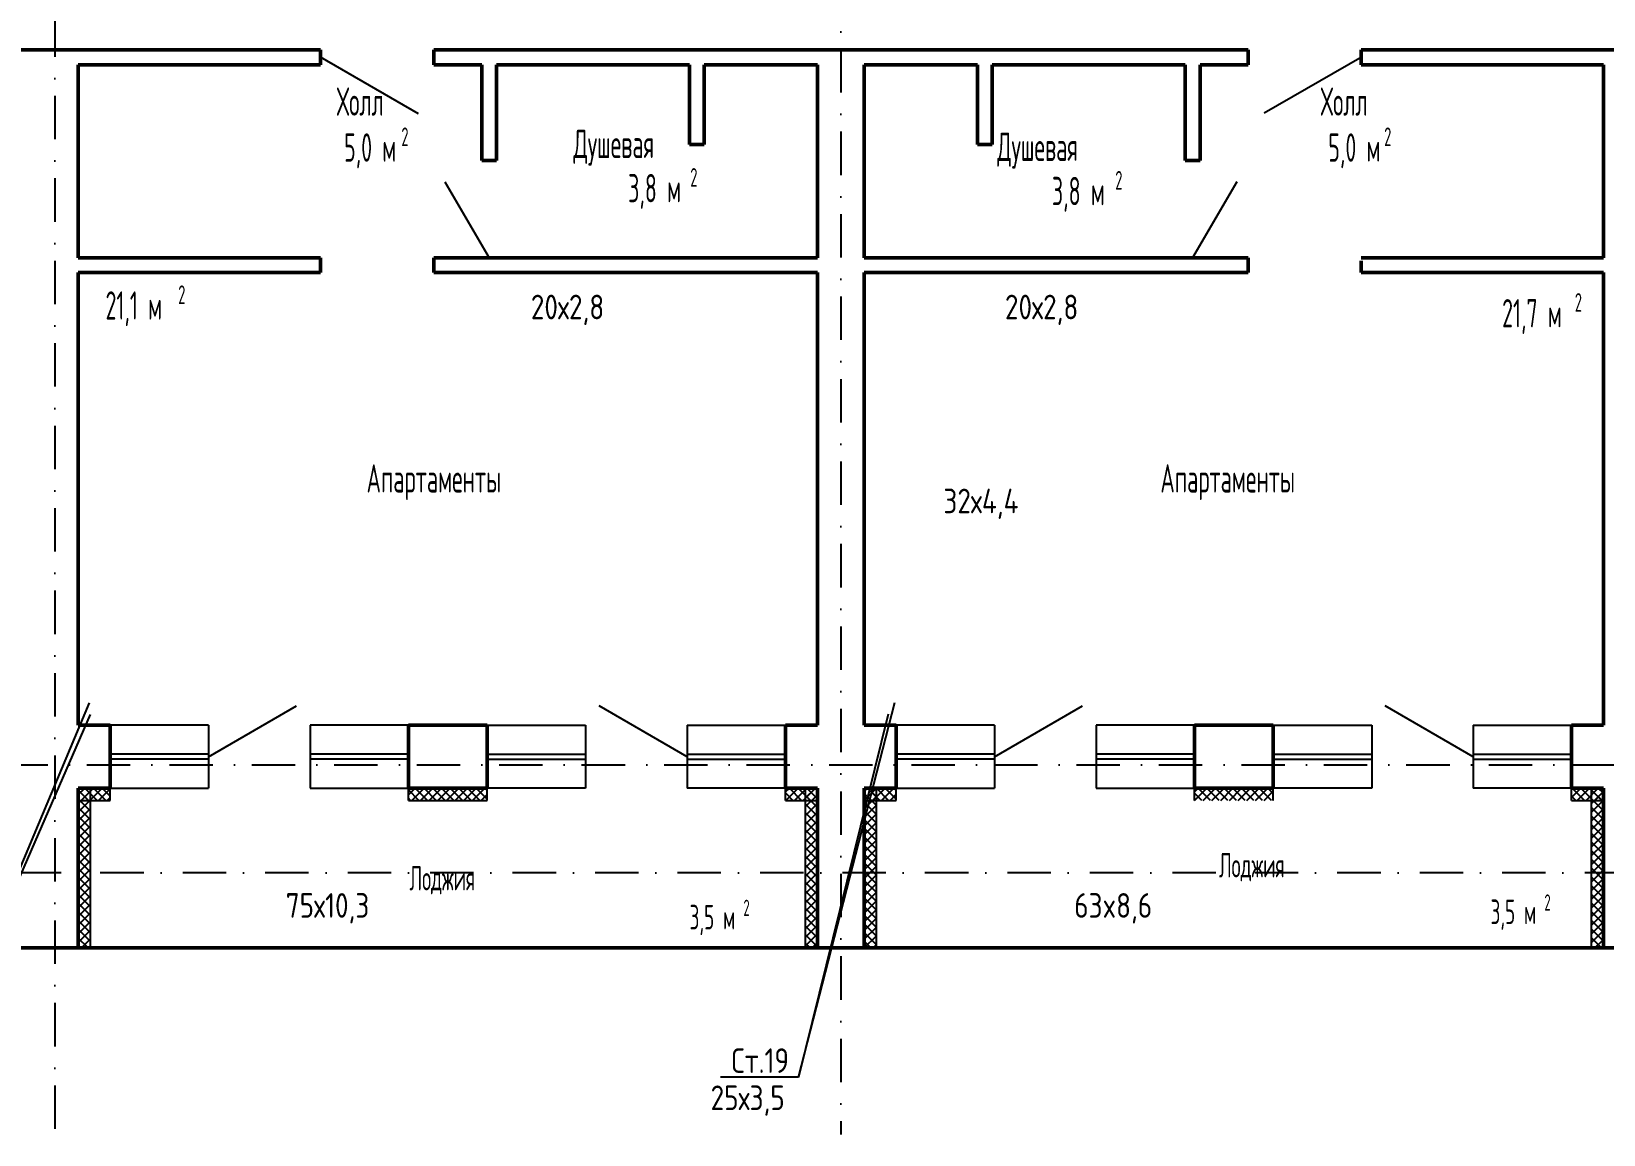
# Model space of a CAD drawing. Extents: x -1560602 to 321118, y -2308202 to -430103.
# Drawn here: x -1528909 to -1516129, y -2121202 to -2112234 of the extents above; entities that cross this region are included whole.
import ezdxf
from ezdxf.enums import TextEntityAlignment as Align

# ---------------------------------------------------------------- set-up
doc = ezdxf.new("R2010")
doc.units = 0
doc.header["$MEASUREMENT"] = 0
doc.linetypes.add('Dot & Dashed', pattern=[670.277762, 352.777767, -176.388884, 0, -141.111112])
doc.linetypes.add('Штрихпунктирная', pattern=[0.670278, 0.352778, -0.176389, 0, -0.141111])
doc.layers.get('0').update_dxf_attribs({"color": 255, "linetype": 'CONTINUOUS'})
for name, color, linetype in [('Оси', 253, 'Dot & Dashed'), ('отделка', 240, 'CONTINUOUS'), ('Текст', 7, 'CONTINUOUS'), ('Утеплитель', 6, 'CONTINUOUS')]:
    doc.layers.add(name, color=color, linetype=linetype)
doc.layers.add('стены', color=5, linetype='CONTINUOUS', lineweight=50)
doc.styles.get("Standard").update_dxf_attribs({"font": 'spds.shx', "width": 0.7, "height": 250})

msp = doc.modelspace()

# ---------------------------------------------------------------- linework, layer by layer
at = {"color": 0}
for p, q in [((-1529714.8, -2120734.2, 0), (-1528437.8, -2117691.4, 0)), ((-1522675, -2120734.2, 0), (-1521890.7, -2117689.3, 0)), ((-1528430.7, -2117786, 0), (-1529714.8, -2120734.2, 0)), ((-1521946.2, -2117783.2, 0), (-1522675, -2120734.2, 0)), ((-1522675, -2120734.2, 0), (-1523309, -2120734.2, 0))]:
    msp.add_line(p, q, dxfattribs=at)
at = {"layer": 'Оси', "color": 0, "linetype": 'Штрихпунктирная', "lineweight": -3, "ltscale": 1000}
for p, q in [((-1522329.3, -2106344.8), (-1522329.3, -2121201.6)), ((-1528719.3, -2107394.8), (-1528719.3, -2121201.6)), ((-1556614.6, -2118194.8), (-1502159.3, -2118194.8)), ((-1497159.3, -2119074.8), (-1556614.5, -2119074.8))]:
    msp.add_line(p, q, dxfattribs=at)
at = {"layer": 'отделка', "color": 0, "ltscale": 100}
for p, q in [((-1525762.6, -2112904.5), (-1526559.3, -2112444.5)), ((-1518090.7, -2112439.5), (-1518887.4, -2112899.5)), ((-1525549.7, -2113456.9), (-1525189.3, -2114074.5)), ((-1519110.5, -2113456.9), (-1519470.9, -2114074.5)), ((-1527469.3, -2118129.8), (-1526754.8, -2117717.3)), ((-1523579.3, -2118129.8), (-1524293.8, -2117717.3)), ((-1521079.3, -2118129.8), (-1520364.8, -2117717.3)), ((-1517189.3, -2118129.8), (-1517903.8, -2117717.3)), ((-1527469.3, -2117874.8), (-1528269.3, -2117874.8)), ((-1527469.3, -2117874.8), (-1527469.3, -2118384.8)), ((-1526644.3, -2117874.8), (-1526644.3, -2118384.8)), ((-1525844.3, -2117874.8), (-1526644.3, -2117874.8)), ((-1525204.3, -2117874.8), (-1524404.3, -2117874.8)), ((-1524404.3, -2117874.8), (-1524404.3, -2118384.8)), ((-1523579.3, -2117874.8), (-1523579.3, -2118384.8)), ((-1523579.3, -2117874.8), (-1522779.3, -2117874.8)), ((-1521079.3, -2117874.8), (-1521879.3, -2117874.8)), ((-1521079.3, -2117874.8), (-1521079.3, -2118384.8)), ((-1520254.3, -2117874.8), (-1520254.3, -2118384.8)), ((-1519454.3, -2117874.8), (-1520254.3, -2117874.8)), ((-1518814.3, -2117874.8), (-1518014.3, -2117874.8)), ((-1518014.3, -2117874.8), (-1518014.3, -2118384.8)), ((-1517189.3, -2117874.8), (-1517189.3, -2118384.8)), ((-1517189.3, -2117874.8), (-1516389.3, -2117874.8)), ((-1527469.3, -2118109.8), (-1528269.3, -2118109.8)), ((-1527469.3, -2118149.8), (-1528269.3, -2118149.8)), ((-1525844.3, -2118109.8), (-1526644.3, -2118109.8)), ((-1525844.3, -2118149.8), (-1526644.3, -2118149.8)), ((-1525204.3, -2118109.8), (-1524404.3, -2118109.8)), ((-1525204.3, -2118149.8), (-1524404.3, -2118149.8)), ((-1523579.3, -2118109.8), (-1522779.3, -2118109.8)), ((-1523579.3, -2118149.8), (-1522779.3, -2118149.8)), ((-1521079.3, -2118109.8), (-1521879.3, -2118109.8)), ((-1521079.3, -2118149.8), (-1521879.3, -2118149.8)), ((-1519454.3, -2118109.8), (-1520254.3, -2118109.8)), ((-1519454.3, -2118149.8), (-1520254.3, -2118149.8)), ((-1518814.3, -2118109.8), (-1518014.3, -2118109.8)), ((-1518814.3, -2118149.8), (-1518014.3, -2118149.8)), ((-1517189.3, -2118109.8), (-1516389.3, -2118109.8)), ((-1517189.3, -2118149.8), (-1516389.3, -2118149.8)), ((-1528269.3, -2118384.8), (-1527469.3, -2118384.8)), ((-1526644.3, -2118384.8), (-1525844.3, -2118384.8)), ((-1524404.3, -2118384.8), (-1525204.3, -2118384.8)), ((-1522779.3, -2118384.8), (-1523579.3, -2118384.8)), ((-1521879.3, -2118384.8), (-1521079.3, -2118384.8)), ((-1520254.3, -2118384.8), (-1519454.3, -2118384.8)), ((-1518014.3, -2118384.8), (-1518814.3, -2118384.8)), ((-1516389.3, -2118384.8), (-1517189.3, -2118384.8))]:
    msp.add_line(p, q, dxfattribs=at)
at = {"layer": 'стены', "color": 0, "linetype": 'Continuous'}
for p, q in [((-1528529.3, -2112384.5), (-1530879.3, -2112384.5)), ((-1526559.3, -2112384.5), (-1528529.3, -2112384.5)), ((-1522139.3, -2112384.5), (-1525639.3, -2112384.5)), ((-1519019.3, -2112384.5), (-1522139.3, -2112384.5)), ((-1516129.3, -2112384.5), (-1518099.3, -2112384.5)), ((-1513779.3, -2112384.5), (-1516129.3, -2112384.5)), ((-1528529.3, -2114074.5), (-1528529.3, -2112504.5)), ((-1528529.3, -2112504.5), (-1526559.3, -2112504.5)), ((-1525639.3, -2112504.5), (-1525249.3, -2112504.5)), ((-1525249.3, -2112504.5), (-1525249.3, -2113284.5)), ((-1525129.3, -2113284.5), (-1525129.3, -2112504.5)), ((-1525129.3, -2112504.5), (-1523559.3, -2112504.5)), ((-1523559.3, -2112504.5), (-1523559.3, -2113154.5)), ((-1523439.3, -2113154.5), (-1523439.3, -2112504.5)), ((-1523439.3, -2112504.5), (-1522519.3, -2112504.5)), ((-1523416.4, -2112504.5), (-1522542.4, -2112504.5)), ((-1522519.4, -2114051.5), (-1522519.4, -2112527.5)), ((-1522519.3, -2112504.5), (-1522519.3, -2114074.5)), ((-1522139.3, -2114074.5), (-1522139.3, -2112504.5)), ((-1522139.3, -2112504.5), (-1521219.3, -2112504.5)), ((-1522139.3, -2114051.5), (-1522139.3, -2112527.5)), ((-1521242.3, -2112504.5), (-1522116.3, -2112504.5)), ((-1521219.3, -2112504.5), (-1521219.3, -2113154.5)), ((-1521099.3, -2113154.5), (-1521099.3, -2112504.5)), ((-1521099.3, -2112504.5), (-1519529.3, -2112504.5)), ((-1519529.3, -2112504.5), (-1519529.3, -2113284.5)), ((-1519409.3, -2113284.5), (-1519409.3, -2112504.5)), ((-1519409.3, -2112504.5), (-1519019.3, -2112504.5)), ((-1518099.3, -2112504.5), (-1516129.3, -2112504.5)), ((-1516129.3, -2112504.5), (-1516129.3, -2114074.5)), ((-1523559.3, -2113154.5), (-1523439.3, -2113154.5)), ((-1521219.3, -2113154.5), (-1521099.3, -2113154.5)), ((-1526559.3, -2114074.5), (-1528529.3, -2114074.5)), ((-1528529.3, -2117874.8), (-1528529.3, -2114194.5)), ((-1528529.3, -2114194.5), (-1526559.3, -2114194.5)), ((-1526559.3, -2114099.5), (-1526559.3, -2114074.5)), ((-1526559.3, -2114099.5), (-1526559.3, -2114194.5)), ((-1525129.3, -2114074.5), (-1525639.3, -2114074.5)), ((-1525639.3, -2114074.5), (-1525639.3, -2114194.5)), ((-1525639.3, -2114074.5), (-1525639.3, -2114074.5)), ((-1525639.3, -2114194.5), (-1522519.3, -2114194.5)), ((-1522519.3, -2114074.5), (-1525129.3, -2114074.5)), ((-1522519.3, -2114194.5), (-1522519.3, -2117874.8)), ((-1519529.3, -2114074.5), (-1522139.3, -2114074.5)), ((-1522139.3, -2117874.8), (-1522139.3, -2114194.5)), ((-1522139.3, -2114194.5), (-1519019.3, -2114194.5)), ((-1519019.3, -2114074.5), (-1519529.3, -2114074.5)), ((-1519019.3, -2114099.5), (-1519019.3, -2114074.5)), ((-1519019.3, -2114099.5), (-1519019.3, -2114194.5)), ((-1516129.3, -2114074.5), (-1518099.3, -2114074.5)), ((-1518099.3, -2114099.5), (-1518099.3, -2114194.5)), ((-1518099.3, -2114194.5), (-1516129.3, -2114194.5)), ((-1516129.3, -2114194.5), (-1516129.3, -2117874.8)), ((-1528269.3, -2117874.8), (-1528529.3, -2117874.8)), ((-1528269.3, -2118314.8), (-1528269.3, -2117874.8)), ((-1525844.3, -2118314.8), (-1525844.3, -2117874.8)), ((-1525204.3, -2117874.8), (-1525844.3, -2117874.8)), ((-1525204.3, -2118314.8), (-1525204.3, -2117874.8)), ((-1522779.3, -2118314.8), (-1522779.3, -2117874.8)), ((-1522519.3, -2117874.8), (-1522779.3, -2117874.8)), ((-1521879.3, -2117874.8), (-1522139.3, -2117874.8)), ((-1521879.3, -2118314.8), (-1521879.3, -2117874.8)), ((-1519454.3, -2118314.8), (-1519454.3, -2117874.8)), ((-1518814.3, -2117874.8), (-1519454.3, -2117874.8)), ((-1518814.3, -2118314.8), (-1518814.3, -2117874.8)), ((-1516389.3, -2118314.8), (-1516389.3, -2117874.8)), ((-1516129.3, -2117874.8), (-1516389.3, -2117874.8)), ((-1528529.3, -2118384.8), (-1528529.3, -2119684.8)), ((-1528529.3, -2118384.8), (-1528269.3, -2118384.8)), ((-1528269.3, -2118384.8), (-1528269.3, -2118314.8)), ((-1528269.3, -2118384.8), (-1528269.3, -2118314.8)), ((-1525844.3, -2118384.8), (-1525844.3, -2118314.8)), ((-1525844.3, -2118384.8), (-1525844.3, -2118314.8)), ((-1525844.3, -2118384.8), (-1525204.3, -2118384.8)), ((-1525204.3, -2118384.8), (-1525204.3, -2118314.8)), ((-1525204.3, -2118384.8), (-1525204.3, -2118314.8)), ((-1522779.3, -2118384.8), (-1522779.3, -2118314.8)), ((-1522779.3, -2118384.8), (-1522779.3, -2118314.8)), ((-1522779.3, -2118384.8), (-1522519.3, -2118384.8)), ((-1522519.3, -2118384.8), (-1522519.3, -2119684.8)), ((-1522519.3, -2118384.8), (-1522519.3, -2118384.8)), ((-1522139.3, -2118384.8), (-1522139.3, -2119684.8)), ((-1522139.3, -2118384.8), (-1521879.3, -2118384.8)), ((-1522139.3, -2118384.8), (-1522139.3, -2118384.8)), ((-1521879.3, -2118384.8), (-1521879.3, -2118314.8)), ((-1521879.3, -2118384.8), (-1521879.3, -2118314.8)), ((-1519454.3, -2118384.8), (-1519454.3, -2118314.8)), ((-1519454.3, -2118384.8), (-1519454.3, -2118314.8)), ((-1519454.3, -2118384.8), (-1518814.3, -2118384.8)), ((-1518814.3, -2118384.8), (-1518814.3, -2118314.8)), ((-1518814.3, -2118384.8), (-1518814.3, -2118314.8)), ((-1516389.3, -2118384.8), (-1516389.3, -2118314.8)), ((-1516389.3, -2118384.8), (-1516389.3, -2118314.8)), ((-1516389.3, -2118384.8), (-1516129.3, -2118384.8)), ((-1516129.3, -2118384.8), (-1516129.3, -2119684.8)), ((-1516129.3, -2118384.8), (-1516129.3, -2118384.8)), ((-1529009.3, -2119684.8), (-1528429.3, -2119684.8)), ((-1522619.3, -2119684.8), (-1528429.3, -2119684.8)), ((-1522619.3, -2119684.8), (-1522039.3, -2119684.8)), ((-1516229.3, -2119684.8), (-1522039.3, -2119684.8)), ((-1516229.3, -2119684.8), (-1515649.3, -2119684.8))]:
    msp.add_line(p, q, dxfattribs=at)
at = {"layer": 'стены', "color": 0, "ltscale": 100}
for p, q in [((-1526559.3, -2112384.5), (-1526559.3, -2112504.5)), ((-1525639.3, -2112384.5), (-1525639.3, -2112504.5)), ((-1519019.3, -2112384.5), (-1519019.3, -2112504.5)), ((-1518099.3, -2112384.5), (-1518099.3, -2112504.5)), ((-1525249.3, -2113284.5), (-1525129.3, -2113284.5)), ((-1519529.3, -2113284.1), (-1519409.3, -2113284.1)), ((-1525249.3, -2114074.5), (-1525129.3, -2114074.5)), ((-1519529.3, -2114074.1), (-1519409.3, -2114074.1))]:
    msp.add_line(p, q, dxfattribs=at)
at = {"layer": 'Утеплитель', "color": 0, "linetype": 'Continuous'}
for p, q in [((-1528529.3, -2118438.4), (-1528475.7, -2118384.8)), ((-1528529.3, -2118438.4), (-1528475.7, -2118384.8)), ((-1528446.4, -2118484.8), (-1528529.3, -2118401.9)), ((-1528429.3, -2118501.9), (-1528529.3, -2118401.9)), ((-1528529.3, -2118509.1), (-1528429.3, -2118409.1)), ((-1528505, -2118484.8), (-1528405, -2118384.8)), ((-1528375.7, -2118484.8), (-1528475.7, -2118384.8)), ((-1528429.3, -2118431.2), (-1528475.7, -2118384.8)), ((-1528434.3, -2118484.8), (-1528334.3, -2118384.8)), ((-1528429.3, -2119684.8), (-1528429.3, -2118384.8)), ((-1528305, -2118484.8), (-1528405, -2118384.8)), ((-1528363.6, -2118484.8), (-1528269.3, -2118390.5)), ((-1528269.3, -2118449.8), (-1528334.3, -2118384.8)), ((-1528269.3, -2118484.8), (-1528269.3, -2118384.8)), ((-1525844.3, -2118484.8), (-1525844.3, -2118384.8)), ((-1525844.3, -2118440.4), (-1525788.7, -2118384.8)), ((-1525759.4, -2118484.8), (-1525844.3, -2118399.9)), ((-1525818, -2118484.8), (-1525718, -2118384.8)), ((-1525688.7, -2118484.8), (-1525788.7, -2118384.8)), ((-1525747.3, -2118484.8), (-1525647.3, -2118384.8)), ((-1525618, -2118484.8), (-1525718, -2118384.8)), ((-1525676.6, -2118484.8), (-1525576.6, -2118384.8)), ((-1525547.3, -2118484.8), (-1525647.3, -2118384.8)), ((-1525605.9, -2118484.8), (-1525505.9, -2118384.8)), ((-1525476.6, -2118484.8), (-1525576.6, -2118384.8)), ((-1525535.1, -2118484.8), (-1525435.1, -2118384.8)), ((-1525405.9, -2118484.8), (-1525505.9, -2118384.8)), ((-1525464.4, -2118484.8), (-1525364.4, -2118384.8)), ((-1525335.1, -2118484.8), (-1525435.1, -2118384.8)), ((-1525393.7, -2118484.8), (-1525293.7, -2118384.8)), ((-1525264.4, -2118484.8), (-1525364.4, -2118384.8)), ((-1525323, -2118484.8), (-1525223, -2118384.8)), ((-1525204.3, -2118474.2), (-1525293.7, -2118384.8)), ((-1525204.3, -2118403.5), (-1525223, -2118384.8)), ((-1525204.3, -2118484.8), (-1525204.3, -2118384.8)), ((-1522779.3, -2118484.8), (-1522779.3, -2118384.8)), ((-1522779.3, -2118416), (-1522748.1, -2118384.8)), ((-1522777.4, -2118484.8), (-1522677.4, -2118384.8)), ((-1522648.1, -2118484.8), (-1522748.1, -2118384.8)), ((-1522706.7, -2118484.8), (-1522606.7, -2118384.8)), ((-1522577.4, -2118484.8), (-1522677.4, -2118384.8)), ((-1522636, -2118484.8), (-1522536, -2118384.8)), ((-1522619.3, -2118384.8), (-1522619.3, -2119684.8)), ((-1522619.3, -2118397.4), (-1522606.7, -2118384.8)), ((-1522619.3, -2118468.1), (-1522536, -2118384.8)), ((-1522519.3, -2118472.2), (-1522606.7, -2118384.8)), ((-1522519.3, -2118472.2), (-1522606.7, -2118384.8)), ((-1522519.3, -2118401.5), (-1522536, -2118384.8)), ((-1522519.3, -2118401.5), (-1522536, -2118384.8)), ((-1522139.3, -2118412.4), (-1522111.7, -2118384.8)), ((-1522139.3, -2118483.1), (-1522041, -2118384.8)), ((-1522139.3, -2118412.4), (-1522111.7, -2118384.8)), ((-1522139.3, -2118483.1), (-1522041, -2118384.8)), ((-1522011.7, -2118484.8), (-1522111.7, -2118384.8)), ((-1522039.3, -2118457.2), (-1522111.7, -2118384.8)), ((-1522070.3, -2118484.8), (-1521970.3, -2118384.8)), ((-1521941, -2118484.8), (-1522041, -2118384.8)), ((-1522039.3, -2118386.5), (-1522041, -2118384.8)), ((-1522039.3, -2119684.8), (-1522039.3, -2118384.8)), ((-1521999.6, -2118484.8), (-1521899.6, -2118384.8)), ((-1521879.3, -2118475.8), (-1521970.3, -2118384.8)), ((-1521879.3, -2118405.1), (-1521899.6, -2118384.8)), ((-1521879.3, -2118484.8), (-1521879.3, -2118384.8)), ((-1519454.3, -2118484.8), (-1519454.3, -2118384.8)), ((-1519454.3, -2118414.4), (-1519424.7, -2118384.8)), ((-1519454, -2118484.8), (-1519354, -2118384.8)), ((-1519324.7, -2118484.8), (-1519424.7, -2118384.8)), ((-1519383.3, -2118484.8), (-1519283.3, -2118384.8)), ((-1519254, -2118484.8), (-1519354, -2118384.8)), ((-1519312.6, -2118484.8), (-1519212.6, -2118384.8)), ((-1519183.3, -2118484.8), (-1519283.3, -2118384.8)), ((-1519241.9, -2118484.8), (-1519141.9, -2118384.8)), ((-1519112.6, -2118484.8), (-1519212.6, -2118384.8)), ((-1519171.2, -2118484.8), (-1519071.2, -2118384.8)), ((-1519041.9, -2118484.8), (-1519141.9, -2118384.8)), ((-1519100.5, -2118484.8), (-1519000.5, -2118384.8)), ((-1518971.2, -2118484.8), (-1519071.2, -2118384.8)), ((-1519029.8, -2118484.8), (-1518929.8, -2118384.8)), ((-1518900.5, -2118484.8), (-1519000.5, -2118384.8)), ((-1518959.1, -2118484.8), (-1518859.1, -2118384.8)), ((-1518829.8, -2118484.8), (-1518929.8, -2118384.8)), ((-1518888.3, -2118484.8), (-1518814.3, -2118410.8)), ((-1518814.3, -2118429.5), (-1518859.1, -2118384.8)), ((-1518814.3, -2118484.8), (-1518814.3, -2118384.8)), ((-1516389.3, -2118484.8), (-1516389.3, -2118384.8)), ((-1516389.3, -2118389.9), (-1516384.2, -2118384.8)), ((-1516389.3, -2118460.6), (-1516313.5, -2118384.8)), ((-1516284.2, -2118484.8), (-1516384.2, -2118384.8)), ((-1516342.8, -2118484.8), (-1516242.8, -2118384.8)), ((-1516213.5, -2118484.8), (-1516313.5, -2118384.8)), ((-1516272, -2118484.8), (-1516172, -2118384.8)), ((-1516142.8, -2118484.8), (-1516242.8, -2118384.8)), ((-1516229.3, -2118384.8), (-1516229.3, -2119684.8)), ((-1516229.3, -2118442.1), (-1516172, -2118384.8)), ((-1516129.3, -2118498.2), (-1516229.3, -2118398.2)), ((-1516229.3, -2118512.8), (-1516129.3, -2118412.8)), ((-1516201.3, -2118484.8), (-1516129.3, -2118412.8)), ((-1516129.3, -2118427.5), (-1516172, -2118384.8)), ((-1516129.3, -2118427.5), (-1516172, -2118384.8)), ((-1528517.1, -2118484.8), (-1528529.3, -2118472.6)), ((-1528429.3, -2118572.6), (-1528529.3, -2118472.6)), ((-1528529.3, -2118579.8), (-1528429.3, -2118479.8)), ((-1528529.3, -2118484.8), (-1528269.3, -2118484.8)), ((-1528292.9, -2118484.8), (-1528269.3, -2118461.3)), ((-1525830.1, -2118484.8), (-1525844.3, -2118470.6)), ((-1525844.3, -2118484.8), (-1525204.3, -2118484.8)), ((-1525252.3, -2118484.8), (-1525204.3, -2118436.8)), ((-1522718.9, -2118484.8), (-1522779.3, -2118424.3)), ((-1522779.3, -2118484.8), (-1522519.3, -2118484.8)), ((-1522619.3, -2118538.8), (-1522519.3, -2118438.8)), ((-1522519.3, -2118542.9), (-1522619.3, -2118442.9)), ((-1522619.3, -2118609.5), (-1522519.3, -2118509.5)), ((-1522519.3, -2118613.6), (-1522619.3, -2118513.6)), ((-1522565.3, -2118484.8), (-1522519.3, -2118438.8)), ((-1522082.5, -2118484.8), (-1522139.3, -2118427.9)), ((-1522039.3, -2118527.9), (-1522139.3, -2118427.9)), ((-1522139.3, -2118553.8), (-1522039.3, -2118453.8)), ((-1522139.3, -2118484.8), (-1521879.3, -2118484.8)), ((-1522039.3, -2118598.7), (-1522139.3, -2118498.7)), ((-1522139.3, -2118624.5), (-1522039.3, -2118524.5)), ((-1521928.9, -2118484.8), (-1521879.3, -2118435.2)), ((-1519395.5, -2118484.8), (-1519454.3, -2118425.9)), ((-1518817.6, -2118484.8), (-1518814.3, -2118481.5)), ((-1516354.9, -2118484.8), (-1516389.3, -2118450.4)), ((-1516389.3, -2118484.8), (-1516129.3, -2118484.8)), ((-1516129.3, -2118569), (-1516229.3, -2118469)), ((-1516229.3, -2118583.5), (-1516129.3, -2118483.5)), ((-1516129.3, -2118639.7), (-1516229.3, -2118539.7)), ((-1516130.6, -2118484.8), (-1516129.3, -2118483.5)), ((-1528429.3, -2118643.3), (-1528529.3, -2118543.3)), ((-1528529.3, -2118650.5), (-1528429.3, -2118550.5)), ((-1528429.3, -2118714), (-1528529.3, -2118614)), ((-1528529.3, -2118721.3), (-1528429.3, -2118621.3)), ((-1522619.3, -2118680.2), (-1522519.3, -2118580.2)), ((-1522519.3, -2118684.3), (-1522619.3, -2118584.3)), ((-1522619.3, -2118750.9), (-1522519.3, -2118650.9)), ((-1522519.3, -2118755), (-1522619.3, -2118655)), ((-1522039.3, -2118669.4), (-1522139.3, -2118569.4)), ((-1522139.3, -2118695.2), (-1522039.3, -2118595.2)), ((-1522039.3, -2118740.1), (-1522139.3, -2118640.1)), ((-1522139.3, -2118765.9), (-1522039.3, -2118665.9)), ((-1516229.3, -2118654.2), (-1516129.3, -2118554.2)), ((-1516129.3, -2118710.4), (-1516229.3, -2118610.4)), ((-1516229.3, -2118724.9), (-1516129.3, -2118624.9)), ((-1528429.3, -2118784.7), (-1528529.3, -2118684.7)), ((-1528529.3, -2118792), (-1528429.3, -2118692)), ((-1528429.3, -2118855.5), (-1528529.3, -2118755.5)), ((-1528529.3, -2118862.7), (-1528429.3, -2118762.7)), ((-1522619.3, -2118821.7), (-1522519.3, -2118721.7)), ((-1522519.3, -2118825.8), (-1522619.3, -2118725.8)), ((-1522619.3, -2118892.4), (-1522519.3, -2118792.4)), ((-1522039.3, -2118810.8), (-1522139.3, -2118710.8)), ((-1522139.3, -2118836.6), (-1522039.3, -2118736.6)), ((-1522039.3, -2118881.5), (-1522139.3, -2118781.5)), ((-1516129.3, -2118781.1), (-1516229.3, -2118681.1)), ((-1516229.3, -2118795.6), (-1516129.3, -2118695.6)), ((-1516129.3, -2118851.8), (-1516229.3, -2118751.8)), ((-1516229.3, -2118866.3), (-1516129.3, -2118766.3)), ((-1528429.3, -2118926.2), (-1528529.3, -2118826.2)), ((-1528529.3, -2118933.4), (-1528429.3, -2118833.4)), ((-1528429.3, -2118996.9), (-1528529.3, -2118896.9)), ((-1528529.3, -2119004.1), (-1528429.3, -2118904.1)), ((-1522519.3, -2118896.5), (-1522619.3, -2118796.5)), ((-1522619.3, -2118963.1), (-1522519.3, -2118863.1)), ((-1522519.3, -2118967.2), (-1522619.3, -2118867.2)), ((-1522139.3, -2118907.3), (-1522039.3, -2118807.3)), ((-1522039.3, -2118952.2), (-1522139.3, -2118852.2)), ((-1522139.3, -2118978.1), (-1522039.3, -2118878.1)), ((-1522039.3, -2119022.9), (-1522139.3, -2118922.9)), ((-1516129.3, -2118922.5), (-1516229.3, -2118822.5)), ((-1516229.3, -2118937), (-1516129.3, -2118837)), ((-1516129.3, -2118993.2), (-1516229.3, -2118893.2)), ((-1516229.3, -2119007.8), (-1516129.3, -2118907.8)), ((-1528429.3, -2119067.6), (-1528529.3, -2118967.6)), ((-1528529.3, -2119074.8), (-1528429.3, -2118974.8)), ((-1528429.3, -2119138.3), (-1528529.3, -2119038.3)), ((-1528529.3, -2119145.5), (-1528429.3, -2119045.5)), ((-1522619.3, -2119033.8), (-1522519.3, -2118933.8)), ((-1522519.3, -2119037.9), (-1522619.3, -2118937.9)), ((-1522619.3, -2119104.5), (-1522519.3, -2119004.5)), ((-1522519.3, -2119108.6), (-1522619.3, -2119008.6)), ((-1522139.3, -2119048.8), (-1522039.3, -2118948.8)), ((-1522039.3, -2119093.6), (-1522139.3, -2118993.6)), ((-1522139.3, -2119119.5), (-1522039.3, -2119019.5)), ((-1516129.3, -2119063.9), (-1516229.3, -2118963.9)), ((-1516229.3, -2119078.5), (-1516129.3, -2118978.5)), ((-1516129.3, -2119134.6), (-1516229.3, -2119034.6)), ((-1516229.3, -2119149.2), (-1516129.3, -2119049.2)), ((-1528429.3, -2119209), (-1528529.3, -2119109)), ((-1528529.3, -2119216.2), (-1528429.3, -2119116.2)), ((-1522619.3, -2119175.2), (-1522519.3, -2119075.2)), ((-1522519.3, -2119179.3), (-1522619.3, -2119079.3)), ((-1522619.3, -2119245.9), (-1522519.3, -2119145.9)), ((-1522519.3, -2119250), (-1522619.3, -2119150)), ((-1522039.3, -2119164.3), (-1522139.3, -2119064.3)), ((-1522139.3, -2119190.2), (-1522039.3, -2119090.2)), ((-1522039.3, -2119235), (-1522139.3, -2119135)), ((-1522139.3, -2119260.9), (-1522039.3, -2119160.9)), ((-1516129.3, -2119205.4), (-1516229.3, -2119105.4)), ((-1516229.3, -2119219.9), (-1516129.3, -2119119.9)), ((-1516129.3, -2119276.1), (-1516229.3, -2119176.1)), ((-1528429.3, -2119279.7), (-1528529.3, -2119179.7)), ((-1528529.3, -2119286.9), (-1528429.3, -2119186.9)), ((-1528429.3, -2119350.4), (-1528529.3, -2119250.4)), ((-1528529.3, -2119357.6), (-1528429.3, -2119257.6)), ((-1522619.3, -2119316.6), (-1522519.3, -2119216.6)), ((-1522519.3, -2119320.7), (-1522619.3, -2119220.7)), ((-1522619.3, -2119387.3), (-1522519.3, -2119287.3)), ((-1522519.3, -2119391.4), (-1522619.3, -2119291.4)), ((-1522039.3, -2119305.8), (-1522139.3, -2119205.8)), ((-1522139.3, -2119331.6), (-1522039.3, -2119231.6)), ((-1522039.3, -2119376.5), (-1522139.3, -2119276.5)), ((-1522139.3, -2119402.3), (-1522039.3, -2119302.3)), ((-1516229.3, -2119290.6), (-1516129.3, -2119190.6)), ((-1516129.3, -2119346.8), (-1516229.3, -2119246.8)), ((-1516229.3, -2119361.3), (-1516129.3, -2119261.3)), ((-1528429.3, -2119421.1), (-1528529.3, -2119321.1)), ((-1528529.3, -2119428.4), (-1528429.3, -2119328.4)), ((-1528429.3, -2119491.9), (-1528529.3, -2119391.9)), ((-1528529.3, -2119499.1), (-1528429.3, -2119399.1)), ((-1522619.3, -2119458.1), (-1522519.3, -2119358.1)), ((-1522519.3, -2119462.2), (-1522619.3, -2119362.2)), ((-1522619.3, -2119528.8), (-1522519.3, -2119428.8)), ((-1522519.3, -2119532.9), (-1522619.3, -2119432.9)), ((-1522039.3, -2119447.2), (-1522139.3, -2119347.2)), ((-1522139.3, -2119473), (-1522039.3, -2119373)), ((-1522039.3, -2119517.9), (-1522139.3, -2119417.9)), ((-1516129.3, -2119417.5), (-1516229.3, -2119317.5)), ((-1516229.3, -2119432), (-1516129.3, -2119332)), ((-1516129.3, -2119488.2), (-1516229.3, -2119388.2)), ((-1516229.3, -2119502.7), (-1516129.3, -2119402.7)), ((-1528429.3, -2119562.6), (-1528529.3, -2119462.6)), ((-1528529.3, -2119569.8), (-1528429.3, -2119469.8)), ((-1528429.3, -2119633.3), (-1528529.3, -2119533.3)), ((-1528529.3, -2119640.5), (-1528429.3, -2119540.5)), ((-1522619.3, -2119599.5), (-1522519.3, -2119499.5)), ((-1522519.3, -2119603.6), (-1522619.3, -2119503.6)), ((-1522139.3, -2119543.7), (-1522039.3, -2119443.7)), ((-1522039.3, -2119588.6), (-1522139.3, -2119488.6)), ((-1522139.3, -2119614.4), (-1522039.3, -2119514.4)), ((-1522039.3, -2119659.3), (-1522139.3, -2119559.3)), ((-1516129.3, -2119558.9), (-1516229.3, -2119458.9)), ((-1516229.3, -2119573.4), (-1516129.3, -2119473.4)), ((-1516129.3, -2119629.6), (-1516229.3, -2119529.6)), ((-1516229.3, -2119644.1), (-1516129.3, -2119544.1)), ((-1528448.5, -2119684.8), (-1528529.3, -2119604)), ((-1528519.2, -2119684.8), (-1528529.3, -2119674.7)), ((-1528502.9, -2119684.8), (-1528429.3, -2119611.2)), ((-1528432.2, -2119684.8), (-1528429.3, -2119681.9)), ((-1522619.3, -2119670.2), (-1522519.3, -2119570.2)), ((-1522519.3, -2119674.3), (-1522619.3, -2119574.3)), ((-1522579.5, -2119684.8), (-1522619.3, -2119645)), ((-1522563.2, -2119684.8), (-1522519.3, -2119640.9)), ((-1522084.5, -2119684.8), (-1522139.3, -2119630)), ((-1522139, -2119684.8), (-1522039.3, -2119585.2)), ((-1522068.2, -2119684.8), (-1522039.3, -2119655.9)), ((-1516144.8, -2119684.8), (-1516229.3, -2119600.3)), ((-1516215.6, -2119684.8), (-1516229.3, -2119671)), ((-1516199.3, -2119684.8), (-1516129.3, -2119614.9))]:
    msp.add_line(p, q, dxfattribs=at)

# ---------------------------------------------------------------- texts
at = {"color": 0}
for s, p in [('20х2,8', (-1524849.6, -2114574.4)), ('20х2,8', (-1520995.6, -2114574.4)), ('32х4,4', (-1521495.7, -2116151.3)), ('75х10,3', (-1526842.1, -2119439)), ('63x8,6', (-1520432, -2119439)), ('25х3,5', (-1523388.3, -2121002.6))]:
    msp.add_text(s, height=200, dxfattribs=at).set_placement(p)
msp.add_text('Ст.19', height=200, dxfattribs=at).set_placement((-1522984.7, -2120600.5, 0), align=Align.MIDDLE_CENTER)
at = {"layer": 'Текст', "color": 0, "linetype": 'Continuous', "width": 0.7}
for s, height, p in [('Холл', 230, (-1526426.7, -2112919.2)), ('Холл', 230, (-1518428.4, -2112919.2)), ('2', 151.8, (-1525902.3, -2113166.6)), ('Душевая', 230, (-1524503.4, -2113263.5)), ('2', 151.8, (-1517912.8, -2113166.6)), ('5,0 м', 230, (-1526367.7, -2113293.1)), ('Душевая', 230, (-1521058.6, -2113287.1)), ('5,0 м', 230, (-1518366.8, -2113293.1)), ('3,8 м', 230, (-1524058.5, -2113623.3)), ('2', 151.8, (-1523553.6, -2113496.8)), ('3,8 м', 230, (-1520613.7, -2113646.9)), ('2', 151.8, (-1520098.9, -2113520.4)), ('2', 151.8, (-1527716.2, -2114450.5)), ('21,1 м', 230, (-1528307, -2114577)), ('21,7 м', 230, (-1516953.9, -2114639.9)), ('2', 151.8, (-1516363.1, -2114513.4)), ('Апартаменты', 230, (-1526184.9, -2115982.4)), ('Апартаменты', 230, (-1519731.9, -2115982.4)), ('Лоджия', 200, (-1519255.1, -2119111.7)), ('Лоджия', 200, (-1525836, -2119217.1)), ('2', 132, (-1523121.5, -2119424.2)), ('3,5 м', 200, (-1517047.7, -2119491.1)), ('2', 132, (-1516610.2, -2119381.1)), ('3,5 м', 200, (-1523559, -2119534.2))]:
    msp.add_text(s, height=height, dxfattribs=at).set_placement(p)

doc.saveas('drawing.dxf')
